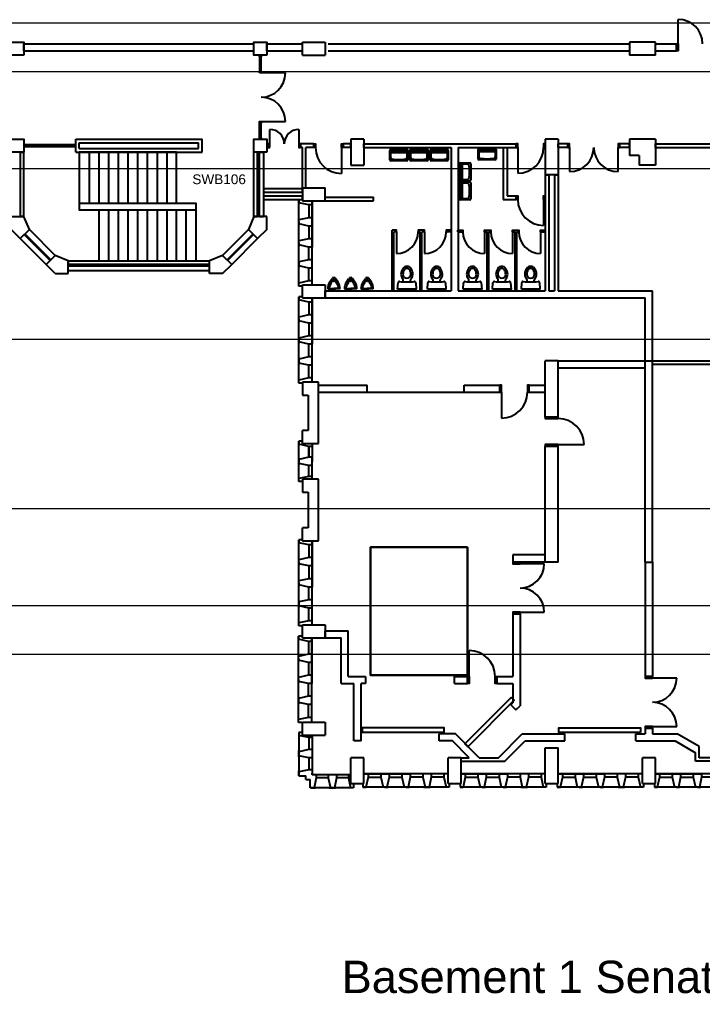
# Model space of a CAD drawing. Header units: millimetres. Extents: x -50633 to 80232, y -16408 to 66926.
# Drawn here: x -33971 to -12876, y -16408 to 13676 of the extents above; entities that cross this region are included whole.
import ezdxf

# ---------------------------------------------------------------- set-up
doc = ezdxf.new("R2010")
doc.units = ezdxf.units.MM
for name, color, linetype in [('BL', 8, 'Continuous'), ('Boundaries_and_building_grids', 140, 'Continuous'), ('DR', 8, 'Continuous'), ('RM', 4, 'Continuous'), ('SHOPFITTING', 4, 'Continuous'), ('TEXT', 2, 'Continuous'), ('WA_EXT', 7, 'Continuous'), ('WN', 4, 'Continuous')]:
    doc.layers.add(name, color=color, linetype=linetype)
doc.styles.add('arial', font='arial.ttf')

msp = doc.modelspace()

# ---------------------------------------------------------------- linework, layer by layer
at = {"layer": 'BL', "linetype": 'Continuous'}
for p, q in [((-31823, 9576), (-31823, 8001)), ((-31523, 9576), (-31523, 8001)), ((-31223, 9576), (-31223, 8001)), ((-30923, 9576), (-30923, 8001)), ((-30623, 9576), (-30623, 8001)), ((-30323, 9576), (-30323, 8001)), ((-30023, 9576), (-30023, 8001)), ((-29723, 9576), (-29723, 8001)), ((-29423, 9576), (-29423, 8001)), ((-31523, 7801), (-31523, 6226)), ((-31223, 7801), (-31223, 6226)), ((-30923, 7801), (-30923, 6226)), ((-30623, 7801), (-30623, 6226)), ((-30323, 7801), (-30323, 6226)), ((-30023, 7801), (-30023, 6226)), ((-29723, 7801), (-29723, 6226)), ((-29423, 7801), (-29423, 6226)), ((-29123, 6226), (-29123, 7801)), ((-28823, 6226), (-28823, 7801)), ((-28523, 7801), (-28523, 6226)), ((-31523, 6226), (-28523, 6226))]:
    msp.add_line(p, q, dxfattribs=at)
for points in [[(-32258, 9751), (-32258, 9801), (-33808, 9801), (-33808, 9751), (-32258, 9751)], [(-29123, 9576), (-32123, 9576), (-32123, 8001), (-29123, 8001), (-29123, 9576)], [(-32123, 8001), (-32123, 7801), (-28523, 7801)], [(-29123, 8001), (-28523, 8001), (-28523, 7801)]]:
    msp.add_lwpolyline(points, dxfattribs=at)
at = {"layer": 'Boundaries_and_building_grids', "color": 3, "linetype": 'Continuous', "lineweight": 0}
for p in [(35348, 13573), (70468, 12073), (71168, 9073), (48001, 3797), (71168, -1427), (71168, -4427), (74165, -5927)]:
    msp.add_xline(p, (1, 0), dxfattribs=at)
at = {"layer": 'DR', "linetype": 'Continuous'}
for p, q in [((-13626, 12926), (-13626, 13676)), ((-25758, 12026), (-26508, 12026)), ((-26508, 10526), (-25758, 10526)), ((-26242, 9831), (-26242, 10281)), ((-25342, 10281), (-25342, 9831)), ((-24028, 9721), (-24028, 8921)), ((-18583, 9726), (-18583, 8926)), ((-16983, 9726), (-16983, 8976)), ((-15483, 8976), (-15483, 9726)), ((-17783, 8116), (-17783, 7316)), ((-22327, 7116), (-22327, 6446)), ((-21461, 7116), (-21461, 6446)), ((-19609, 7116), (-19609, 6446)), ((-18744, 7116), (-18744, 6446)), ((-17878, 7116), (-17878, 6446)), ((-19083, 2166), (-19083, 1366)), ((-17333, 548), (-16533, 548)), ((-17763, -3134), (-18513, -3134)), ((-18513, -4634), (-17763, -4634)), ((-20083, -6614), (-20083, -5814)), ((-13673, -6664), (-14423, -6664)), ((-14423, -8164), (-13673, -8164))]:
    msp.add_line(p, q, dxfattribs=at)
for points in [[(-13626, 12926), (-13626, 12706), (-13676, 12706), (-13676, 12926), (-13626, 12926)], [(-26558, 12526), (-26558, 12576), (-26508, 12576), (-26508, 12526), (-26558, 12526)], [(-26558, 12026), (-26558, 12076), (-26508, 12076), (-26508, 12026), (-26558, 12026)], [(-26558, 10476), (-26558, 10526), (-26508, 10526), (-26508, 10476), (-26558, 10476)], [(-26558, 9976), (-26558, 10026), (-26508, 10026), (-26508, 9976), (-26558, 9976)], [(-26242, 9721), (-26242, 9831), (-26292, 9831), (-26292, 9721), (-26242, 9721)], [(-25292, 9721), (-25292, 9831), (-25342, 9831), (-25342, 9721), (-25292, 9721)], [(-24828, 9721), (-24878, 9721), (-24878, 9831), (-24828, 9831), (-24828, 9721)], [(-23978, 9721), (-24028, 9721), (-24028, 9831), (-23978, 9831), (-23978, 9721)], [(-18633, 9726), (-18583, 9726), (-18583, 9836), (-18633, 9836), (-18633, 9726)], [(-17783, 9726), (-17733, 9726), (-17733, 9836), (-17783, 9836), (-17783, 9726)], [(-16983, 9726), (-16983, 9836), (-17033, 9836), (-17033, 9726), (-16983, 9726)], [(-15433, 9726), (-15433, 9836), (-15483, 9836), (-15483, 9726), (-15433, 9726)], [(-18583, 8116), (-18633, 8116), (-18633, 8226), (-18583, 8226), (-18583, 8116)], [(-17733, 8116), (-17783, 8116), (-17783, 8226), (-17733, 8226), (-17733, 8116)], [(-22327, 7116), (-22327, 7166), (-22352, 7166), (-22352, 7116), (-22327, 7116)], [(-21632, 7116), (-21632, 7166), (-21657, 7166), (-21657, 7116), (-21632, 7116)], [(-21461, 7116), (-21461, 7166), (-21486, 7166), (-21486, 7116), (-21461, 7116)], [(-20766, 7116), (-20766, 7166), (-20791, 7166), (-20791, 7116), (-20766, 7116)], [(-20304, 7116), (-20304, 7166), (-20279, 7166), (-20279, 7116), (-20304, 7116)], [(-19609, 7116), (-19609, 7166), (-19584, 7166), (-19584, 7116), (-19609, 7116)], [(-19439, 7116), (-19439, 7166), (-19414, 7166), (-19414, 7116), (-19439, 7116)], [(-18744, 7116), (-18744, 7166), (-18719, 7166), (-18719, 7116), (-18744, 7116)], [(-18573, 7116), (-18573, 7166), (-18548, 7166), (-18548, 7116), (-18573, 7116)], [(-17878, 7116), (-17878, 7166), (-17853, 7166), (-17853, 7116), (-17878, 7116)], [(-19133, 2166), (-19083, 2166), (-19083, 2386), (-19133, 2386), (-19133, 2166)], [(-18283, 2166), (-18233, 2166), (-18233, 2386), (-18283, 2386), (-18283, 2166)], [(-17333, 1348), (-17333, 1398), (-17733, 1398), (-17733, 1348), (-17333, 1348)], [(-17333, 498), (-17333, 548), (-17733, 548), (-17733, 498), (-17333, 498)], [(-18513, -3084), (-18733, -3084), (-18733, -3134), (-18513, -3134), (-18513, -3084)], [(-18513, -4634), (-18733, -4634), (-18733, -4684), (-18513, -4684), (-18513, -4634)], [(-20133, -6614), (-20083, -6614), (-20083, -6834), (-20133, -6834), (-20133, -6614)], [(-19283, -6614), (-19233, -6614), (-19233, -6834), (-19283, -6834), (-19283, -6614)], [(-14423, -6614), (-14643, -6614), (-14643, -6664), (-14423, -6664), (-14423, -6614)], [(-14423, -8164), (-14643, -8164), (-14643, -8214), (-14423, -8214), (-14423, -8164)]]:
    msp.add_lwpolyline(points, dxfattribs=at)
for centre, radius, start, end in [((-13626, 12926), 750, 0, 90), ((-26508, 12026), 750, 270, 0), ((-26508, 10526), 750, 0, 90), ((-26242, 9831), 450, 0, 90), ((-25342, 9831), 450, 90, 180), ((-24028, 9721), 800, 180, 270), ((-18583, 9726), 800, 270, 0), ((-16983, 9726), 750, 270, 0), ((-15483, 9726), 750, 180, 270), ((-17783, 8116), 800, 180, 270), ((-22327, 7116), 670, 270, 0), ((-21461, 7116), 670, 270, 0), ((-19609, 7116), 670, 180, 270), ((-18744, 7116), 670, 180, 270), ((-17878, 7116), 670, 180, 270), ((-19083, 2166), 800, 270, 0), ((-17333, 548), 800, 0, 90), ((-18513, -3134), 750, 270, 0), ((-18513, -4634), 750, 0, 90), ((-20083, -6614), 800, 0, 90), ((-14423, -6664), 750, 270, 0), ((-14423, -8164), 750, 0, 90)]:
    msp.add_arc(centre, radius, start, end, dxfattribs=at)
at = {"layer": 'RM'}
msp.add_lwpolyline([(-20133, -2624), (-23133, -2624), (-23133, -6574), (-20133, -6574)], close=True, dxfattribs=at)
at = {"layer": 'SHOPFITTING', "linetype": 'Continuous'}
for p, q in [((-22536, 9345), (-22536, 9633)), ((-22503, 9666), (-22009, 9666)), ((-21976, 9633), (-21976, 9345)), ((-21914, 9345), (-21914, 9633)), ((-21881, 9666), (-21387, 9666)), ((-21354, 9633), (-21354, 9345)), ((-21292, 9345), (-21292, 9633)), ((-21259, 9666), (-20765, 9666)), ((-20732, 9633), (-20732, 9345)), ((-19810, 9372), (-19810, 9659)), ((-19250, 9643), (-19810, 9643)), ((-19777, 9692), (-19283, 9692)), ((-19250, 9659), (-19250, 9372)), ((-21976, 9616), (-22536, 9616)), ((-22536, 9567), (-21976, 9567)), ((-22503, 9399), (-22503, 9567)), ((-22009, 9567), (-22009, 9399)), ((-21354, 9616), (-21914, 9616)), ((-21914, 9567), (-21354, 9567)), ((-21881, 9399), (-21881, 9567)), ((-21387, 9567), (-21387, 9399)), ((-20732, 9616), (-21292, 9616)), ((-21292, 9567), (-20732, 9567)), ((-21259, 9399), (-21259, 9567)), ((-20765, 9567), (-20765, 9399)), ((-19810, 9594), (-19250, 9594)), ((-19777, 9425), (-19777, 9594)), ((-19283, 9339), (-19777, 9339)), ((-19283, 9594), (-19283, 9425)), ((-22009, 9312), (-22503, 9312)), ((-21387, 9312), (-21881, 9312)), ((-20765, 9312), (-21259, 9312)), ((-20388, 8722), (-20388, 9217)), ((-20355, 9250), (-20067, 9250)), ((-20338, 9250), (-20338, 8690)), ((-20289, 8690), (-20289, 9250)), ((-20289, 9217), (-20121, 9217)), ((-20034, 9217), (-20034, 8722)), ((-20388, 8137), (-20388, 8632)), ((-20067, 8690), (-20355, 8690)), ((-20355, 8664), (-20067, 8664)), ((-20338, 8664), (-20338, 8104)), ((-20121, 8722), (-20289, 8722)), ((-20289, 8104), (-20289, 8664)), ((-20289, 8632), (-20121, 8632)), ((-20034, 8632), (-20034, 8137)), ((-20121, 8137), (-20289, 8137)), ((-20067, 8104), (-20355, 8104)), ((-24393, 5563), (-24316, 5679)), ((-24283, 5637), (-24344, 5539)), ((-24241, 5637), (-24180, 5539)), ((-24131, 5563), (-24207, 5679)), ((-23873, 5563), (-23796, 5679)), ((-23763, 5637), (-23824, 5539)), ((-23721, 5637), (-23660, 5539)), ((-23610, 5563), (-23687, 5679)), ((-23365, 5563), (-23288, 5679)), ((-23255, 5637), (-23316, 5539)), ((-23213, 5637), (-23152, 5539)), ((-23102, 5563), (-23179, 5679)), ((-22292, 5351), (-22279, 5544)), ((-22117, 5573), (-22117, 5624)), ((-21897, 5573), (-21897, 5624)), ((-21375, 5351), (-21363, 5544)), ((-21200, 5573), (-21200, 5624)), ((-20980, 5573), (-20980, 5624)), ((-20266, 5351), (-20254, 5544)), ((-20091, 5573), (-20091, 5624)), ((-19871, 5573), (-19871, 5624)), ((-19360, 5351), (-19348, 5544)), ((-19185, 5573), (-19185, 5624)), ((-18965, 5573), (-18965, 5624)), ((-18468, 5351), (-18456, 5544)), ((-18293, 5573), (-18293, 5624)), ((-18073, 5573), (-18073, 5624)), ((-24452, 5356), (-24262, 5356)), ((-24072, 5356), (-24262, 5356)), ((-23932, 5356), (-23742, 5356)), ((-23552, 5356), (-23742, 5356)), ((-23424, 5356), (-23234, 5356)), ((-23044, 5356), (-23234, 5356))]:
    msp.add_line(p, q, dxfattribs=at)
for points in [[(-21734, 5544), (-21722, 5351), (-22292, 5351)], [(-20817, 5544), (-20805, 5351), (-21375, 5351)], [(-19708, 5544), (-19696, 5351), (-20266, 5351)], [(-18802, 5544), (-18790, 5351), (-19360, 5351)], [(-17911, 5544), (-17898, 5351), (-18468, 5351)], [(-24408, 5395), (-24408, 5368), (-24262, 5368)], [(-24237, 5356), (-24237, 5334), (-24287, 5334), (-24287, 5356)], [(-24115, 5395), (-24115, 5368), (-24262, 5368)], [(-23888, 5395), (-23888, 5368), (-23742, 5368)], [(-23717, 5356), (-23717, 5334), (-23767, 5334), (-23767, 5356)], [(-23595, 5395), (-23595, 5368), (-23742, 5368)], [(-23380, 5395), (-23380, 5368), (-23234, 5368)], [(-23209, 5356), (-23209, 5334), (-23259, 5334), (-23259, 5356)], [(-23087, 5395), (-23087, 5368), (-23234, 5368)]]:
    msp.add_lwpolyline(points, dxfattribs=at)
for centre in [(-24262, 5601), (-23742, 5601), (-23234, 5601)]:
    msp.add_circle(centre, 15, dxfattribs=at)
for centre, radius, start, end in [((-22503, 9633), 32.9, 90, 180), ((-22256, 9507), 159, 43.602, 136.398), ((-22009, 9633), 32.9, 0, 90), ((-21881, 9633), 32.9, 90, 180), ((-21634, 9507), 159, 43.6026, 136.398), ((-21387, 9633), 32.9, 0, 90), ((-21259, 9633), 32.9, 90, 180), ((-21012, 9507), 159, 43.602, 136.3974), ((-20765, 9633), 32.9, 0, 90), ((-19777, 9659), 32.9, 90, 180), ((-19530, 9533), 159, 43.602, 136.3974), ((-19283, 9659), 32.9, 0, 90), ((-22503, 9345), 32.9, 180, 270), ((-22470, 9399), 32.9, 180, 259.1607), ((-22256, 10517), 1171, 259.1581, 280.8418), ((-22041, 9399), 32.9, 280.8435, 0), ((-22009, 9345), 32.9, 270, 0), ((-21881, 9345), 32.9, 180, 270), ((-21848, 9399), 32.9, 180, 259.1565), ((-21634, 10517), 1171, 259.1581, 280.8418), ((-21420, 9399), 32.9, 280.8435, 0), ((-21387, 9345), 32.9, 270, 0), ((-21259, 9345), 32.9, 180, 270), ((-21226, 9399), 32.9, 180, 259.1565), ((-21012, 10517), 1171, 259.1581, 280.8418), ((-20798, 9399), 32.9, 280.8435, 0), ((-20765, 9345), 32.9, 270, 0), ((-19777, 9372), 32.9, 180, 270), ((-19744, 9425), 32.9, 180, 259.1565), ((-19530, 10543), 1171, 259.1581, 280.8418), ((-19316, 9425), 32.9, 280.8435, 0), ((-19283, 9372), 32.9, 270, 0), ((-20355, 9217), 32.9, 90, 180), ((-20229, 8970), 159, 133.602, 226.3974), ((-20121, 9184), 32.9, 10.8435, 90), ((-21239, 8970), 1171, 349.1581, 10.8418), ((-20067, 9217), 32.9, 0, 90), ((-20121, 8755), 32.9, 270, 349.1565), ((-20355, 8722), 32.9, 180, 270), ((-20355, 8632), 32.9, 90, 180), ((-20229, 8384), 159, 133.602, 226.3974), ((-20121, 8599), 32.9, 10.8435, 90), ((-21239, 8384), 1171, 349.1581, 10.8418), ((-20067, 8722), 32.9, 270, 0), ((-20067, 8632), 32.9, 0, 90), ((-20355, 8137), 32.9, 180, 270), ((-20121, 8170), 32.9, 270, 349.1565), ((-20067, 8137), 32.9, 270, 0), ((-22007, 5899), 151, 90, 143.3717), ((-22007, 5899), 151, 36.6272, 90), ((-21090, 5899), 151, 90, 143.3723), ((-21090, 5899), 151, 36.6272, 90), ((-19981, 5899), 151, 90, 143.3723), ((-19981, 5899), 151, 36.6272, 90), ((-19075, 5899), 151, 90, 143.3728), ((-19075, 5899), 151, 36.6272, 90), ((-18183, 5899), 151, 90, 143.3723), ((-18183, 5899), 151, 36.6272, 90), ((-21880, 5805), 309, 143.3731, 180), ((-22007, 5805), 182, 180, 223.6308), ((-21870, 5805), 258, 146.6703, 180), ((-22007, 5805), 121, 180, 0), ((-22007, 5895), 94.1, 90, 146.6712), ((-22007, 5895), 94.1, 33.3288, 90), ((-22143, 5805), 258, 0, 33.3297), ((-22133, 5805), 309, 0, 36.6267), ((-22007, 5805), 182, 316.3692, 0), ((-20963, 5805), 309, 143.3736, 180), ((-21090, 5805), 182, 180, 223.6308), ((-20953, 5805), 258, 146.6706, 180), ((-21090, 5805), 121, 180, 0), ((-21090, 5895), 94.1, 90, 146.6712), ((-21090, 5895), 94.1, 33.328, 90), ((-21227, 5805), 258, 0, 33.3291), ((-21217, 5805), 309, 0, 36.6269), ((-21090, 5805), 182, 316.3697, 0), ((-19854, 5805), 309, 143.3733, 180), ((-19981, 5805), 182, 180, 223.6308), ((-19844, 5805), 258, 146.6703, 180), ((-19981, 5805), 121, 180, 0), ((-19981, 5895), 94.1, 90, 146.6703), ((-19981, 5895), 94.1, 33.3288, 90), ((-20118, 5805), 258, 0, 33.3291), ((-20108, 5805), 309, 0, 36.6267), ((-19981, 5805), 182, 316.3692, 0), ((-18948, 5805), 309, 143.3736, 180), ((-19075, 5805), 182, 180, 223.6308), ((-18938, 5805), 258, 146.6706, 180), ((-19075, 5805), 121, 180, 0), ((-19075, 5895), 94.1, 90, 146.6712), ((-19075, 5895), 94.1, 33.3288, 90), ((-19212, 5805), 258, 0, 33.3297), ((-19202, 5805), 309, 0, 36.6267), ((-19075, 5805), 182, 316.3692, 0), ((-18057, 5805), 309, 143.3733, 180), ((-18183, 5805), 182, 180, 223.6308), ((-18047, 5805), 258, 146.6703, 180), ((-18183, 5805), 121, 180, 0), ((-18183, 5895), 94.1, 90, 146.6712), ((-18183, 5895), 94.1, 33.3288, 90), ((-18320, 5805), 258, 0, 33.3294), ((-18310, 5805), 309, 0, 36.6267), ((-18183, 5805), 182, 316.3692, 0), ((-24089, 5365), 363, 146.2042, 181.4623), ((-23849, 5232), 582, 148.0951, 163.6968), ((-24262, 5631), 73, 90.0326, 138.4584), ((-24263, 5625), 23.8, 92.0719, 148.0926), ((-24262, 5631), 73, 41.5428, 89.9693), ((-24261, 5625), 23.8, 31.9106, 87.9281), ((-24674, 5232), 582, 16.3032, 31.9052), ((-24434, 5365), 363, 358.5377, 33.7958), ((-23569, 5365), 363, 146.2042, 181.4623), ((-23329, 5232), 582, 148.0951, 163.6968), ((-23742, 5631), 73, 90.0326, 138.4584), ((-23742, 5625), 23.8, 92.0719, 148.0926), ((-23742, 5631), 73, 41.5428, 89.9693), ((-23741, 5625), 23.8, 31.9106, 87.9281), ((-24154, 5232), 582, 16.3032, 31.9052), ((-23914, 5365), 363, 358.5377, 33.7958), ((-23061, 5365), 363, 146.204, 181.4623), ((-22821, 5232), 582, 148.0951, 163.6969), ((-23234, 5631), 73, 90.0307, 138.4572), ((-23234, 5625), 23.8, 92.0778, 148.0957), ((-23234, 5631), 73, 41.5428, 89.9693), ((-23233, 5625), 23.8, 31.9106, 87.9222), ((-23646, 5232), 582, 16.3032, 31.9052), ((-23406, 5365), 363, 358.5377, 33.7958), ((-22239, 5541), 40, 84.6106, 176.3467), ((-22007, 8008), 2437, 264.6098, 275.3902), ((-22197, 5624), 80, 0, 43.6274), ((-21817, 5624), 80, 136.3726, 180), ((-21774, 5541), 40, 3.6533, 95.3894), ((-21323, 5541), 40, 84.614, 176.3467), ((-21090, 8008), 2437, 264.6098, 275.3902), ((-21280, 5624), 80, 0, 43.6274), ((-20900, 5624), 80, 136.3714, 180), ((-20857, 5541), 40, 3.6538, 95.3929), ((-20214, 5541), 40, 84.6106, 176.3467), ((-19981, 8008), 2437, 264.6098, 275.3902), ((-20171, 5624), 80, 0, 43.6274), ((-19791, 5624), 80, 136.3738, 180), ((-19748, 5541), 40, 3.6533, 95.3894), ((-19308, 5541), 40, 84.6106, 176.3467), ((-19075, 8008), 2437, 264.6098, 275.3902), ((-19265, 5624), 80, 0, 43.6274), ((-18885, 5624), 80, 136.3738, 180), ((-18842, 5541), 40, 3.6533, 95.3894), ((-18416, 5541), 40, 84.6071, 176.3467), ((-18183, 8008), 2437, 264.6099, 275.3902), ((-18373, 5624), 80, 0, 43.6274), ((-17993, 5624), 80, 136.3726, 180), ((-17951, 5541), 40, 3.6533, 95.3894)]:
    msp.add_arc(centre, radius, start, end, dxfattribs=at)
at = {"layer": 'WA_EXT', "linetype": 'Continuous'}
for p, q in [((-25233, 12976), (-24533, 12976)), ((-25233, 12576), (-25233, 12976)), ((-24533, 12976), (-24533, 12576)), ((-14333, 12976), (-15133, 12976)), ((-15133, 12976), (-15133, 12576)), ((-14333, 12576), (-14333, 12976)), ((-33833, 12706), (-33833, 12926)), ((-33833, 12926), (-26733, 12926)), ((-33833, 12706), (-26733, 12706)), ((-26733, 12706), (-26733, 12926)), ((-26333, 12706), (-26333, 12926)), ((-26333, 12926), (-25233, 12926)), ((-26333, 12706), (-25233, 12706)), ((-24433, 12926), (-15133, 12926)), ((-24433, 12706), (-15133, 12706)), ((-14333, 12926), (-13676, 12926)), ((-14333, 12706), (-13676, 12706)), ((-13676, 12706), (-13676, 12926)), ((-25233, 12576), (-24533, 12576)), ((-14333, 12576), (-15133, 12576)), ((-32233, 9976), (-28333, 9976)), ((-32233, 9576), (-32233, 9976)), ((-28333, 9576), (-28333, 9976)), ((-23733, 9976), (-23733, 9176)), ((-23333, 9976), (-23733, 9976)), ((-23333, 9976), (-23333, 9176)), ((-17333, 9976), (-17733, 9976)), ((-17733, 9976), (-17733, 8876)), ((-17333, 9976), (-17333, 8876)), ((-14333, 9976), (-15133, 9976)), ((-15133, 9976), (-15133, 9476)), ((-14333, 9976), (-14333, 9176)), ((-32123, 9686), (-32123, 9866)), ((-32123, 9866), (-28443, 9866)), ((-32123, 9686), (-28443, 9686)), ((-28443, 9686), (-28443, 9866)), ((-26292, 9831), (-26333, 9831)), ((-26292, 9721), (-26333, 9721)), ((-26292, 9831), (-26292, 9721)), ((-25292, 9831), (-25292, 9721)), ((-24878, 9831), (-25292, 9831)), ((-25233, 9721), (-25292, 9721)), ((-25233, 8476), (-25233, 9721)), ((-24878, 9721), (-25123, 9721)), ((-25123, 8476), (-25123, 9721)), ((-24878, 9721), (-24878, 9831)), ((-23978, 9721), (-23978, 9831)), ((-23733, 9831), (-23978, 9831)), ((-23733, 9721), (-23978, 9721)), ((-23733, 9721), (-23733, 9831)), ((-23333, 9726), (-23333, 9836)), ((-23333, 9836), (-18633, 9836)), ((-23333, 9726), (-20643, 9726)), ((-20643, 9726), (-20643, 5296)), ((-20423, 9726), (-20423, 5296)), ((-20423, 9726), (-18633, 9726)), ((-19029, 9726), (-19029, 8111)), ((-18914, 9726), (-18914, 8226)), ((-18633, 9726), (-18633, 9836)), ((-17333, 9726), (-17333, 9836)), ((-17033, 9836), (-17333, 9836)), ((-17033, 9726), (-17333, 9726)), ((-17033, 9726), (-17033, 9836)), ((-15433, 9726), (-15433, 9836)), ((-15133, 9836), (-15433, 9836)), ((-15133, 9726), (-15433, 9726)), ((-15133, 9726), (-15133, 9836)), ((-14333, 9726), (-14333, 9836)), ((-14333, 9836), (-11733, 9836)), ((-14333, 9726), (-11733, 9726)), ((-33943, 7593), (-33943, 9576)), ((-33943, 9576), (-33833, 9576)), ((-33833, 7593), (-33833, 9576)), ((-32233, 9576), (-28333, 9576)), ((-26733, 7593), (-26733, 9576)), ((-26623, 9576), (-26733, 9576)), ((-26623, 7593), (-26623, 9576)), ((-26573, 9576), (-26573, 7593)), ((-26573, 9576), (-26433, 9576)), ((-26433, 9576), (-26433, 7593)), ((-14833, 9476), (-15133, 9476)), ((-14833, 9476), (-14833, 9176)), ((-23733, 9176), (-23333, 9176)), ((-14333, 9176), (-14833, 9176)), ((-17333, 8876), (-17733, 8876)), ((-17733, 8876), (-17623, 8876)), ((-17733, 8876), (-17733, 5296)), ((-17623, 8876), (-17623, 5296)), ((-17443, 8876), (-17333, 8876)), ((-17443, 8876), (-17443, 5296)), ((-17333, 8876), (-17333, 5296)), ((-25233, 8447), (-26433, 8447)), ((-25233, 8476), (-25233, 8076)), ((-25233, 8476), (-24533, 8476)), ((-25233, 8476), (-25123, 8476)), ((-25233, 8337), (-25233, 8447)), ((-24533, 8076), (-24533, 8476)), ((-25233, 8337), (-26433, 8337)), ((-25233, 8218), (-26433, 8218)), ((-25233, 8108), (-25233, 8218)), ((-24533, 8076), (-24533, 8186)), ((-24533, 8186), (-23033, 8186)), ((-23033, 8076), (-23033, 8186)), ((-18914, 8226), (-18633, 8226)), ((-25233, 8108), (-26433, 8108)), ((-25233, 8076), (-24533, 8076)), ((-24533, 8076), (-23033, 8076)), ((-19029, 8111), (-18633, 8111)), ((-34233, 7593), (-33833, 7593)), ((-33833, 7593), (-33943, 7593)), ((-33667, 7193), (-33833, 7593)), ((-26733, 7593), (-26898, 7193)), ((-26333, 7593), (-26733, 7593)), ((-26733, 7593), (-26623, 7593)), ((-26573, 7593), (-26433, 7593)), ((-26333, 7193), (-26333, 7593)), ((-34233, 7193), (-33950, 6910)), ((-33950, 6910), (-33667, 7193)), ((-26616, 6910), (-26898, 7193)), ((-26333, 7193), (-26616, 6910)), ((-22462, 5296), (-22462, 7166)), ((-22352, 7166), (-22462, 7166)), ((-22412, 5296), (-22412, 7116)), ((-22352, 7116), (-22412, 7116)), ((-21486, 7166), (-21632, 7166)), ((-21596, 7116), (-21632, 7116)), ((-21486, 7166), (-21596, 7166)), ((-21596, 5296), (-21596, 7116)), ((-21486, 7116), (-21546, 7116)), ((-21546, 5296), (-21546, 7116)), ((-21486, 7116), (-21546, 7116)), ((-20643, 7166), (-20766, 7166)), ((-20643, 7116), (-20766, 7116)), ((-20643, 7116), (-20643, 7166)), ((-20428, 7166), (-20304, 7166)), ((-20428, 7116), (-20428, 7166)), ((-20428, 7116), (-20304, 7116)), ((-20340, 7116), (-20304, 7116)), ((-19584, 7166), (-19474, 7166)), ((-19584, 7166), (-19439, 7166)), ((-19584, 7116), (-19524, 7116)), ((-19584, 7116), (-19524, 7116)), ((-19524, 5296), (-19524, 7116)), ((-19474, 5296), (-19474, 7116)), ((-19474, 7116), (-19439, 7116)), ((-18719, 7166), (-18573, 7166)), ((-18719, 7166), (-18609, 7166)), ((-18719, 7116), (-18659, 7116)), ((-18719, 7116), (-18659, 7116)), ((-18659, 5296), (-18659, 7116)), ((-18609, 7116), (-18573, 7116)), ((-18609, 5296), (-18609, 7116)), ((-17853, 7166), (-17733, 7166)), ((-17853, 7166), (-17743, 7166)), ((-17853, 7116), (-17733, 7116)), ((-17853, 7116), (-17793, 7116)), ((-17733, 7116), (-17733, 7166)), ((-33148, 6109), (-32866, 6391)), ((-32466, 6226), (-32866, 6391)), ((-27700, 6391), (-28100, 6226)), ((-27417, 6109), (-27700, 6391)), ((-32866, 5826), (-33148, 6109)), ((-32466, 5826), (-32466, 6226)), ((-32466, 6226), (-28100, 6226)), ((-32466, 6226), (-32466, 6116)), ((-32466, 6116), (-28100, 6116)), ((-32466, 6066), (-28100, 6066)), ((-32466, 5926), (-32466, 6066)), ((-28100, 5826), (-28100, 6226)), ((-28100, 6116), (-28100, 6226)), ((-28100, 5926), (-28100, 6066)), ((-27700, 5826), (-27417, 6109)), ((-32866, 5826), (-32466, 5826)), ((-32466, 5926), (-28100, 5926)), ((-27700, 5826), (-28100, 5826)), ((-25233, 5476), (-24533, 5476)), ((-25233, 5076), (-25233, 5476)), ((-24533, 5476), (-24533, 5076)), ((-24533, 5076), (-24533, 5296)), ((-24533, 5296), (-20643, 5296)), ((-22462, 5296), (-22412, 5296)), ((-21596, 5296), (-21546, 5296)), ((-20423, 5296), (-17733, 5296)), ((-17623, 5296), (-17443, 5296)), ((-17333, 5296), (-14423, 5296)), ((-14423, 3026), (-14423, 5296)), ((-25233, 5076), (-24533, 5076)), ((-24533, 5076), (-14643, 5076)), ((-14643, 3136), (-14643, 5076)), ((-17333, 3136), (-17733, 3136)), ((-17733, 1398), (-17733, 3136)), ((-17333, 2916), (-17333, 3136)), ((-17333, 1398), (-17333, 3136)), ((-17333, 3136), (-14643, 3136)), ((-14643, 2916), (-14643, 3136)), ((-14643, 3136), (-14423, 3136)), ((-14643, -3084), (-14643, 3136)), ((-14423, -3084), (-14423, 3136)), ((-14423, 3136), (-11733, 3136)), ((-14423, 3026), (-11733, 3026)), ((-17333, 2916), (-14643, 2916)), ((-24733, 2476), (-25233, 2476)), ((-25233, 2476), (-25233, 2076)), ((-24733, 576), (-24733, 2476)), ((-24733, 2166), (-24733, 2386)), ((-24733, 2386), (-23233, 2386)), ((-24733, 2166), (-23233, 2166)), ((-23233, 2166), (-23233, 2386)), ((-23233, 2166), (-20233, 2166)), ((-20233, 2386), (-19133, 2386)), ((-20233, 2166), (-20233, 2386)), ((-20233, 2166), (-19133, 2166)), ((-19133, 2166), (-19133, 2386)), ((-18233, 2386), (-17733, 2386)), ((-18233, 2166), (-18233, 2386)), ((-18233, 2166), (-17733, 2166)), ((-17733, 2166), (-17733, 2386)), ((-25233, 2076), (-25053, 2076)), ((-25053, 2076), (-25053, 976)), ((-17333, 1398), (-17733, 1398)), ((-25233, 576), (-25233, 976)), ((-25053, 976), (-25233, 976)), ((-25233, 576), (-24733, 576)), ((-17733, -3084), (-17733, 498)), ((-17333, 498), (-17733, 498)), ((-17333, -3084), (-17333, 498)), ((-25233, -524), (-25233, -924)), ((-24733, -524), (-25233, -524)), ((-24733, -2424), (-24733, -524)), ((-25233, -924), (-25053, -924)), ((-25053, -924), (-25053, -2024)), ((-25233, -2424), (-25233, -2024)), ((-25053, -2024), (-25233, -2024)), ((-25233, -2424), (-24733, -2424)), ((-23133, -2624), (-20133, -2624)), ((-23133, -6574), (-23133, -2624)), ((-20133, -2624), (-20133, -6574)), ((-18733, -2864), (-18733, -3084)), ((-17733, -2864), (-18733, -2864)), ((-17733, -3084), (-17733, -2864)), ((-17733, -3084), (-18733, -3084)), ((-17333, -3084), (-17733, -3084)), ((-14643, -3084), (-14423, -3084)), ((-14643, -3084), (-14423, -3084)), ((-14643, -3084), (-14643, -6614)), ((-14423, -3084), (-14423, -6614)), ((-18513, -4684), (-18733, -4684)), ((-18733, -4684), (-18733, -6614)), ((-18513, -4684), (-18513, -7522)), ((-25233, -5024), (-24533, -5024)), ((-25233, -5424), (-25233, -5024)), ((-24533, -5024), (-24533, -5424)), ((-24533, -5424), (-24533, -5204)), ((-24533, -5204), (-23818, -5204)), ((-23818, -6614), (-23818, -5204)), ((-25233, -5424), (-24533, -5424)), ((-24533, -5424), (-24038, -5424)), ((-24038, -6834), (-24038, -5424)), ((-23818, -6614), (-23288, -6614)), ((-23288, -6614), (-23288, -6834)), ((-20133, -6574), (-23133, -6574)), ((-20533, -6834), (-20533, -6614)), ((-20533, -6614), (-20133, -6614)), ((-20133, -6614), (-20133, -6834)), ((-19233, -6834), (-19233, -6614)), ((-19233, -6614), (-18733, -6614)), ((-14423, -6614), (-14643, -6614)), ((-24038, -6834), (-23643, -6834)), ((-23643, -8604), (-23643, -6834)), ((-23288, -6834), (-23423, -6834)), ((-23423, -8604), (-23423, -6834)), ((-20533, -6834), (-20133, -6834)), ((-19233, -6834), (-18733, -6834)), ((-18733, -6834), (-18733, -7431)), ((-18793, -7491), (-18733, -7431)), ((-18793, -7491), (-18637, -7646)), ((-18637, -7646), (-18513, -7522)), ((-25233, -8424), (-25233, -8024)), ((-25233, -8024), (-24533, -8024)), ((-24533, -8024), (-24533, -8424)), ((-21005, -8604), (-21005, -8384)), ((-20510, -8384), (-21005, -8384)), ((-19770, -9124), (-20510, -8384)), ((-19182, -9124), (-18442, -8384)), ((-18442, -8384), (-17133, -8384)), ((-17133, -8604), (-17133, -8384)), ((-14933, -8604), (-14933, -8384)), ((-14933, -8384), (-14643, -8384)), ((-14643, -8214), (-14643, -8384)), ((-14423, -8214), (-14643, -8214)), ((-14423, -8214), (-14423, -8384)), ((-14423, -8384), (-13662, -8384)), ((-12978, -8779), (-13662, -8384)), ((-25233, -8424), (-24533, -8424)), ((-23423, -8604), (-23643, -8604)), ((-20601, -8604), (-21005, -8604)), ((-20081, -9124), (-20601, -8604)), ((-18981, -9234), (-18351, -8604)), ((-18351, -8604), (-17133, -8604)), ((-14933, -8604), (-13721, -8604)), ((-13721, -8604), (-13088, -8970)), ((-17733, -9924), (-17733, -8824)), ((-17733, -8824), (-17333, -8824)), ((-17333, -9924), (-17333, -8824)), ((-13088, -9234), (-13088, -8970)), ((-12978, -9124), (-12978, -8779)), ((-23733, -9924), (-23733, -9124)), ((-23333, -9124), (-23733, -9124)), ((-23333, -9924), (-23333, -9124)), ((-20733, -9924), (-20733, -9124)), ((-20333, -9124), (-20733, -9124)), ((-20333, -9924), (-20333, -9124)), ((-20333, -9234), (-20333, -9124)), ((-20333, -9124), (-20081, -9124)), ((-20333, -9234), (-18981, -9234)), ((-19770, -9124), (-19182, -9124)), ((-14333, -9124), (-14733, -9124)), ((-14733, -9924), (-14733, -9124)), ((-14333, -9924), (-14333, -9124)), ((-11733, -9234), (-13088, -9234)), ((-11733, -9124), (-12978, -9124)), ((-23733, -9924), (-23333, -9924)), ((-20733, -9924), (-20333, -9924)), ((-17733, -9924), (-17333, -9924)), ((-14733, -9924), (-14333, -9924))]:
    msp.add_line(p, q, dxfattribs=at)
for points in [[(-33833, 12576), (-34233, 12576), (-34233, 12976), (-33833, 12976), (-33833, 12576)], [(-26333, 12576), (-26733, 12576), (-26733, 12976), (-26333, 12976), (-26333, 12576)], [(-33833, 9576), (-34233, 9576), (-34233, 9976), (-33833, 9976), (-33833, 9576)], [(-26333, 9576), (-26733, 9576), (-26733, 9976), (-26333, 9976), (-26333, 9576)], [(-20125, -8784), (-18694, -7352), (-18784, -7262), (-20216, -8694), (-20125, -8784)], [(-20864, -8344), (-23379, -8344), (-23379, -8196), (-20864, -8196), (-20864, -8344)], [(-14794, -8346), (-17309, -8346), (-17309, -8198), (-14794, -8198), (-14794, -8346)]]:
    msp.add_lwpolyline(points, dxfattribs=at)
at = {"layer": 'WN', "linetype": 'Continuous'}
for p, q in [((-26558, 12526), (-26558, 12076)), ((-26533, 12076), (-26533, 12526)), ((-26508, 12076), (-26508, 12526)), ((-26558, 10026), (-26558, 10476)), ((-26533, 10026), (-26533, 10476)), ((-26508, 10026), (-26508, 10476)), ((-25343, 5536), (-25343, 8107)), ((-25343, 8107), (-25343, 8007)), ((-25233, 8107), (-25343, 8107)), ((-25033, 7947), (-25343, 8015)), ((-25033, 7947), (-25033, 7554)), ((-24933, 7947), (-25033, 7947)), ((-24933, 6776), (-24933, 8076)), ((-24933, 8076), (-24933, 6776)), ((-24933, 8076), (-24933, 7947)), ((-25033, 7554), (-25343, 7486)), ((-25343, 7326), (-25343, 7526)), ((-24933, 7554), (-25033, 7554)), ((-24933, 7554), (-24933, 7297)), ((-25343, 7426), (-25343, 7326)), ((-25033, 7297), (-25343, 7365)), ((-24933, 7297), (-25033, 7297)), ((-25033, 7297), (-25033, 6904)), ((-33021, 6236), (-33823, 7037)), ((-33809, 7051), (-33007, 6250)), ((-26757, 7051), (-27559, 6250)), ((-27544, 6236), (-26743, 7037)), ((-25033, 6904), (-25343, 6836)), ((-25033, 6904), (-25343, 6836)), ((-25343, 6776), (-25343, 6876)), ((-25343, 6776), (-25343, 6876)), ((-25343, 6776), (-25343, 6676)), ((-25343, 6776), (-25343, 6676)), ((-25033, 6647), (-25343, 6715)), ((-25033, 6647), (-25343, 6715)), ((-24933, 6904), (-25033, 6904)), ((-24933, 6904), (-25033, 6904)), ((-24933, 6647), (-25033, 6647)), ((-24933, 6647), (-25033, 6647)), ((-25033, 6254), (-25033, 6647)), ((-24933, 6647), (-24933, 6904)), ((-24933, 6904), (-24933, 6647)), ((-24933, 5476), (-24933, 6776)), ((-32993, 6264), (-32866, 6391)), ((-27573, 6264), (-27700, 6391)), ((-25033, 6254), (-25343, 6186)), ((-25343, 6226), (-25343, 6026)), ((-25343, 6126), (-25343, 6226)), ((-25033, 5997), (-25343, 6065)), ((-24933, 6254), (-25033, 6254)), ((-24933, 5997), (-24933, 6254)), ((-24933, 5997), (-25033, 5997)), ((-25033, 5604), (-25033, 5997)), ((-25033, 5604), (-25343, 5536)), ((-25343, 5444), (-25343, 5544)), ((-25233, 5444), (-25343, 5444)), ((-24933, 5604), (-25033, 5604)), ((-24933, 5476), (-24933, 5604)), ((-25343, 5107), (-25343, 5007)), ((-25343, 2536), (-25343, 5107)), ((-25233, 5107), (-25343, 5107)), ((-25033, 4947), (-25343, 5015)), ((-25033, 4947), (-25033, 4554)), ((-24933, 4947), (-25033, 4947)), ((-24933, 5076), (-24933, 4947)), ((-24933, 5076), (-24933, 3776)), ((-24933, 3776), (-24933, 5076)), ((-25033, 4554), (-25343, 4486)), ((-25343, 4326), (-25343, 4526)), ((-24933, 4554), (-25033, 4554)), ((-24933, 4554), (-24933, 4297)), ((-25343, 4426), (-25343, 4326)), ((-25033, 4297), (-25343, 4365)), ((-25033, 4297), (-25033, 3904)), ((-24933, 4297), (-25033, 4297)), ((-25033, 3904), (-25343, 3836)), ((-25033, 3904), (-25343, 3836)), ((-25343, 3776), (-25343, 3876)), ((-25343, 3776), (-25343, 3876)), ((-25343, 3776), (-25343, 3676)), ((-25343, 3776), (-25343, 3676)), ((-25033, 3647), (-25343, 3715)), ((-25033, 3647), (-25343, 3715)), ((-24933, 3904), (-25033, 3904)), ((-24933, 3904), (-25033, 3904)), ((-24933, 3647), (-25033, 3647)), ((-25033, 3254), (-25033, 3647)), ((-24933, 3647), (-25033, 3647)), ((-24933, 3647), (-24933, 3904)), ((-24933, 3904), (-24933, 3647)), ((-24933, 2476), (-24933, 3776)), ((-25033, 3254), (-25343, 3186)), ((-25343, 3126), (-25343, 3226)), ((-25343, 3226), (-25343, 3026)), ((-25033, 2997), (-25343, 3065)), ((-24933, 3254), (-25033, 3254)), ((-24933, 2997), (-24933, 3254)), ((-24933, 2997), (-25033, 2997)), ((-25033, 2604), (-25033, 2997)), ((-25033, 2604), (-25343, 2536)), ((-25343, 2444), (-25343, 2544)), ((-25233, 2444), (-25343, 2444)), ((-24933, 2604), (-25033, 2604)), ((-24933, 2476), (-24933, 2604)), ((-25233, 647), (-25343, 647)), ((-25343, 647), (-25343, 547)), ((-25343, -595), (-25343, 647)), ((-25033, 487), (-25343, 555)), ((-25033, 522), (-25033, 154)), ((-24933, 487), (-25033, 487)), ((-25033, 154), (-25033, 487)), ((-24933, 576), (-24933, 26)), ((-25033, 154), (-25343, 86)), ((-25343, 126), (-25343, -74)), ((-25343, 26), (-25343, 126)), ((-24933, 154), (-25033, 154)), ((-24933, 26), (-24933, 176)), ((-24933, 26), (-24933, 154)), ((-24933, -524), (-24933, 26)), ((-25033, -103), (-25343, -35)), ((-25033, -435), (-25033, -103)), ((-24933, -103), (-25033, -103)), ((-25033, -435), (-25343, -504)), ((-25343, -595), (-25343, -495)), ((-25233, -595), (-25343, -595)), ((-24933, -435), (-25033, -435)), ((-25343, -4964), (-25343, -2393)), ((-25343, -2393), (-25343, -2493)), ((-25233, -2393), (-25343, -2393)), ((-25033, -2553), (-25343, -2485)), ((-24933, -2553), (-25033, -2553)), ((-25033, -2553), (-25033, -2946)), ((-24933, -3724), (-24933, -2424)), ((-24933, -2424), (-24933, -3724)), ((-24933, -2424), (-24933, -2553)), ((-25033, -2946), (-25343, -3014)), ((-25343, -3174), (-25343, -2974)), ((-24933, -2946), (-25033, -2946)), ((-24933, -2946), (-24933, -3203)), ((-25343, -3074), (-25343, -3174)), ((-25033, -3203), (-25343, -3135)), ((-24933, -3203), (-25033, -3203)), ((-25033, -3203), (-25033, -3596)), ((-25033, -3596), (-25343, -3664)), ((-25033, -3596), (-25343, -3664)), ((-24933, -3596), (-25033, -3596)), ((-24933, -3596), (-25033, -3596)), ((-24933, -3596), (-24933, -3853)), ((-24933, -3853), (-24933, -3596)), ((-25343, -3724), (-25343, -3624)), ((-25343, -3724), (-25343, -3624)), ((-25343, -3724), (-25343, -3824)), ((-25343, -3724), (-25343, -3824)), ((-25033, -3853), (-25343, -3785)), ((-25033, -3853), (-25343, -3785)), ((-24933, -3853), (-25033, -3853)), ((-24933, -3853), (-25033, -3853)), ((-25033, -4246), (-25033, -3853)), ((-24933, -5024), (-24933, -3724)), ((-25033, -4246), (-25343, -4314)), ((-25343, -4274), (-25343, -4474)), ((-25343, -4374), (-25343, -4274)), ((-25033, -4503), (-25343, -4435)), ((-24933, -4246), (-25033, -4246)), ((-25033, -4896), (-25033, -4503)), ((-24933, -4503), (-25033, -4503)), ((-24933, -4503), (-24933, -4246)), ((-25033, -4896), (-25343, -4964)), ((-25343, -5056), (-25343, -4956)), ((-25233, -5056), (-25343, -5056)), ((-24933, -4896), (-25033, -4896)), ((-24933, -5024), (-24933, -4896)), ((-25357, -7947), (-25357, -5376)), ((-25247, -5376), (-25357, -5376)), ((-25357, -5376), (-25357, -5476)), ((-24947, -6707), (-24947, -5407)), ((-24947, -5407), (-24947, -6707)), ((-24947, -5407), (-24947, -5536)), ((-25047, -5536), (-25357, -5467)), ((-25047, -5536), (-25047, -5928)), ((-24947, -5536), (-25047, -5536)), ((-25047, -5928), (-25357, -5997)), ((-25357, -6157), (-25357, -5957)), ((-24947, -5928), (-25047, -5928)), ((-24947, -5928), (-24947, -6186)), ((-25357, -6057), (-25357, -6157)), ((-25047, -6186), (-25357, -6117)), ((-24947, -6186), (-25047, -6186)), ((-25047, -6186), (-25047, -6578)), ((-25047, -6578), (-25357, -6647)), ((-25047, -6578), (-25357, -6647)), ((-25357, -6707), (-25357, -6607)), ((-25357, -6707), (-25357, -6607)), ((-24947, -6578), (-25047, -6578)), ((-24947, -6578), (-25047, -6578)), ((-24947, -6578), (-24947, -6836)), ((-24947, -6836), (-24947, -6578)), ((-25357, -6707), (-25357, -6807)), ((-25357, -6707), (-25357, -6807)), ((-25047, -6836), (-25357, -6767)), ((-25047, -6836), (-25357, -6767)), ((-25047, -7228), (-25047, -6836)), ((-24947, -6836), (-25047, -6836)), ((-24947, -6836), (-25047, -6836)), ((-24947, -8007), (-24947, -6707)), ((-25047, -7228), (-25357, -7297)), ((-25357, -7257), (-25357, -7457)), ((-25357, -7357), (-25357, -7257)), ((-25047, -7486), (-25357, -7417)), ((-24947, -7228), (-25047, -7228)), ((-24947, -7486), (-25047, -7486)), ((-25047, -7878), (-25047, -7486)), ((-24947, -7486), (-24947, -7228)), ((-25047, -7878), (-25357, -7947)), ((-25357, -8038), (-25357, -7938)), ((-25247, -8038), (-25357, -8038)), ((-24947, -7878), (-25047, -7878)), ((-24947, -8007), (-24947, -7878)), ((-25343, -8345), (-25343, -9627)), ((-25343, -8345), (-25343, -8445)), ((-25233, -8345), (-25343, -8345)), ((-25033, -8505), (-25343, -8437)), ((-25033, -8505), (-25033, -8873)), ((-24933, -8505), (-25033, -8505)), ((-24933, -8424), (-24933, -9002)), ((-25033, -8873), (-25343, -8941)), ((-25343, -9102), (-25343, -8902)), ((-25343, -9002), (-25343, -9102)), ((-24933, -8873), (-25033, -8873)), ((-24933, -9002), (-24933, -9627)), ((-24933, -9002), (-24933, -9152)), ((-25033, -9130), (-25343, -9062)), ((-24933, -9130), (-25033, -9130)), ((-25033, -9130), (-25033, -9498)), ((-25033, -9498), (-25343, -9566)), ((-25343, -9627), (-25343, -9527)), ((-25343, -9687), (-25343, -9627)), ((-25343, -9627), (-25343, -9687)), ((-24933, -9498), (-25033, -9498)), ((-24933, -9649), (-24933, -9599)), ((-22033, -9624), (-23333, -9624)), ((-23333, -9624), (-23204, -9624)), ((-23333, -9624), (-22033, -9624)), ((-23204, -9624), (-23204, -9724)), ((-22811, -9624), (-22811, -9724)), ((-22811, -9624), (-22554, -9624)), ((-22554, -9624), (-22554, -9724)), ((-22161, -9624), (-21904, -9624)), ((-22161, -9624), (-22161, -9724)), ((-22161, -9624), (-22161, -9724)), ((-21904, -9624), (-22161, -9624)), ((-20733, -9624), (-22033, -9624)), ((-21904, -9624), (-21904, -9724)), ((-21904, -9624), (-21904, -9724)), ((-21254, -9624), (-21511, -9624)), ((-21511, -9624), (-21511, -9724)), ((-21254, -9624), (-21254, -9724)), ((-20861, -9624), (-20861, -9724)), ((-20733, -9624), (-20861, -9624)), ((-20333, -9624), (-19033, -9624)), ((-20333, -9624), (-20204, -9624)), ((-19033, -9624), (-20333, -9624)), ((-20204, -9624), (-20204, -9724)), ((-19811, -9624), (-19811, -9724)), ((-19811, -9624), (-19554, -9624)), ((-19554, -9624), (-19554, -9724)), ((-18904, -9624), (-19161, -9624)), ((-19161, -9624), (-19161, -9724)), ((-19161, -9624), (-19161, -9724)), ((-19161, -9624), (-18904, -9624)), ((-17733, -9624), (-19033, -9624)), ((-18904, -9624), (-18904, -9724)), ((-18904, -9624), (-18904, -9724)), ((-18254, -9624), (-18511, -9624)), ((-18511, -9624), (-18511, -9724)), ((-18254, -9624), (-18254, -9724)), ((-17733, -9624), (-17861, -9624)), ((-17861, -9624), (-17861, -9724)), ((-16033, -9624), (-17333, -9624)), ((-17333, -9624), (-17204, -9624)), ((-17333, -9624), (-16033, -9624)), ((-17204, -9624), (-17204, -9724)), ((-16811, -9624), (-16554, -9624)), ((-16811, -9624), (-16811, -9724)), ((-16554, -9624), (-16554, -9724)), ((-16161, -9624), (-15904, -9624)), ((-16161, -9624), (-16161, -9724)), ((-16161, -9624), (-16161, -9724)), ((-15904, -9624), (-16161, -9624)), ((-14733, -9624), (-16033, -9624)), ((-15904, -9624), (-15904, -9724)), ((-15904, -9624), (-15904, -9724)), ((-15254, -9624), (-15511, -9624)), ((-15511, -9624), (-15511, -9724)), ((-15254, -9624), (-15254, -9724)), ((-14733, -9624), (-14861, -9624)), ((-14861, -9624), (-14861, -9724)), ((-14333, -9624), (-13033, -9624)), ((-13033, -9624), (-14333, -9624)), ((-14333, -9624), (-14204, -9624)), ((-14204, -9624), (-14204, -9724)), ((-13811, -9624), (-13554, -9624)), ((-13811, -9624), (-13811, -9724)), ((-13554, -9624), (-13554, -9724)), ((-13161, -9624), (-13161, -9724)), ((-13161, -9624), (-12904, -9624)), ((-13161, -9624), (-13161, -9724)), ((-12904, -9624), (-13161, -9624)), ((-11733, -9624), (-13033, -9624)), ((-12904, -9624), (-12904, -9724)), ((-12904, -9624), (-12904, -9724)), ((-25343, -9687), (-25126, -9687)), ((-25126, -9799), (-25126, -9687)), ((-25126, -9799), (-24993, -9799)), ((-24993, -10059), (-24993, -9799)), ((-24308, -9649), (-24933, -9649)), ((-24804, -9749), (-24872, -10059)), ((-24804, -9649), (-24804, -9749)), ((-24436, -9749), (-24804, -9749)), ((-24308, -9649), (-24458, -9649)), ((-24436, -9649), (-24436, -9749)), ((-24436, -9749), (-24368, -10059)), ((-23733, -9649), (-24308, -9649)), ((-24179, -9749), (-24247, -10059)), ((-24179, -9649), (-24179, -9749)), ((-23811, -9749), (-24179, -9749)), ((-23811, -9649), (-23811, -9749)), ((-23811, -9749), (-23743, -10059)), ((-23651, -9924), (-23651, -10059)), ((-23364, -9924), (-23364, -10034)), ((-23204, -9724), (-23272, -10034)), ((-23204, -9724), (-22811, -9724)), ((-22811, -9724), (-22743, -10034)), ((-22554, -9724), (-22622, -10034)), ((-22554, -9724), (-22161, -9724)), ((-22161, -9724), (-22093, -10034)), ((-22161, -9724), (-22093, -10034)), ((-21904, -9724), (-21972, -10034)), ((-21904, -9724), (-21972, -10034)), ((-21511, -9724), (-21904, -9724)), ((-21511, -9724), (-21443, -10034)), ((-21254, -9724), (-21322, -10034)), ((-20861, -9724), (-21254, -9724)), ((-20861, -9724), (-20793, -10034)), ((-20701, -9924), (-20701, -10034)), ((-20364, -9924), (-20364, -10034)), ((-20204, -9724), (-20272, -10034)), ((-20204, -9724), (-19811, -9724)), ((-19811, -9724), (-19743, -10034)), ((-19554, -9724), (-19622, -10034)), ((-19554, -9724), (-19161, -9724)), ((-19161, -9724), (-19093, -10034)), ((-19161, -9724), (-19093, -10034)), ((-18904, -9724), (-18972, -10034)), ((-18904, -9724), (-18972, -10034)), ((-18511, -9724), (-18904, -9724)), ((-18511, -9724), (-18443, -10034)), ((-18254, -9724), (-18322, -10034)), ((-17861, -9724), (-18254, -9724)), ((-17861, -9724), (-17793, -10034)), ((-17701, -9924), (-17701, -10034)), ((-17364, -9924), (-17364, -10034)), ((-17204, -9724), (-17272, -10034)), ((-17204, -9724), (-16811, -9724)), ((-16811, -9724), (-16743, -10034)), ((-16554, -9724), (-16622, -10034)), ((-16554, -9724), (-16161, -9724)), ((-16161, -9724), (-16093, -10034)), ((-16161, -9724), (-16093, -10034)), ((-15904, -9724), (-15972, -10034)), ((-15904, -9724), (-15972, -10034)), ((-15511, -9724), (-15904, -9724)), ((-15511, -9724), (-15443, -10034)), ((-15254, -9724), (-15322, -10034)), ((-14861, -9724), (-15254, -9724)), ((-14861, -9724), (-14793, -10034)), ((-14701, -9924), (-14701, -10034)), ((-14364, -9924), (-14364, -10034)), ((-14204, -9724), (-14272, -10034)), ((-14204, -9724), (-13811, -9724)), ((-13811, -9724), (-13743, -10034)), ((-13554, -9724), (-13622, -10034)), ((-13554, -9724), (-13161, -9724)), ((-13161, -9724), (-13093, -10034)), ((-13161, -9724), (-13093, -10034)), ((-12904, -9724), (-12972, -10034)), ((-12904, -9724), (-12972, -10034)), ((-12511, -9724), (-12904, -9724)), ((-24981, -10059), (-24833, -10059)), ((-23651, -10059), (-24981, -10059)), ((-24408, -10059), (-24208, -10059)), ((-24308, -10059), (-24408, -10059)), ((-23651, -10059), (-23751, -10059)), ((-20793, -10034), (-23364, -10034)), ((-23364, -10034), (-23264, -10034)), ((-22583, -10034), (-22783, -10034)), ((-22683, -10034), (-22583, -10034)), ((-22033, -10034), (-22133, -10034)), ((-22033, -10034), (-22133, -10034)), ((-22033, -10034), (-21933, -10034)), ((-22033, -10034), (-21933, -10034)), ((-21483, -10034), (-21283, -10034)), ((-21383, -10034), (-21483, -10034)), ((-20701, -10034), (-20801, -10034)), ((-17793, -10034), (-20364, -10034)), ((-20364, -10034), (-20264, -10034)), ((-19583, -10034), (-19783, -10034)), ((-19683, -10034), (-19583, -10034)), ((-19033, -10034), (-19133, -10034)), ((-19033, -10034), (-19133, -10034)), ((-19033, -10034), (-18933, -10034)), ((-19033, -10034), (-18933, -10034)), ((-18383, -10034), (-18483, -10034)), ((-18483, -10034), (-18283, -10034)), ((-17701, -10034), (-17801, -10034)), ((-14793, -10034), (-17364, -10034)), ((-17364, -10034), (-17264, -10034)), ((-16583, -10034), (-16783, -10034)), ((-16683, -10034), (-16583, -10034)), ((-16033, -10034), (-16133, -10034)), ((-16033, -10034), (-16133, -10034)), ((-16033, -10034), (-15933, -10034)), ((-16033, -10034), (-15933, -10034)), ((-15483, -10034), (-15283, -10034)), ((-15383, -10034), (-15483, -10034)), ((-14701, -10034), (-14801, -10034)), ((-11793, -10034), (-14364, -10034)), ((-14364, -10034), (-14264, -10034)), ((-13583, -10034), (-13783, -10034)), ((-13683, -10034), (-13583, -10034)), ((-13033, -10034), (-13133, -10034)), ((-13033, -10034), (-13133, -10034)), ((-13033, -10034), (-12933, -10034)), ((-13033, -10034), (-12933, -10034))]:
    msp.add_line(p, q, dxfattribs=at)
for points in [[(-32866, 6391), (-33148, 6109), (-33950, 6910), (-33667, 7193), (-32866, 6391)], [(-27700, 6391), (-27417, 6109), (-26616, 6910), (-26898, 7193), (-27700, 6391)]]:
    msp.add_lwpolyline(points, dxfattribs=at)

# ---------------------------------------------------------------- texts
at = {"layer": 'TEXT', "linetype": 'Continuous', "style": 'arial'}
for s, height, p in [('SWB106', 300, (-28632, 8590)), ('Basement 1 Senate House', 1000, (-24023, -16394))]:
    msp.add_text(s, height=height, dxfattribs=at).set_placement(p)

doc.saveas('drawing.dxf')
